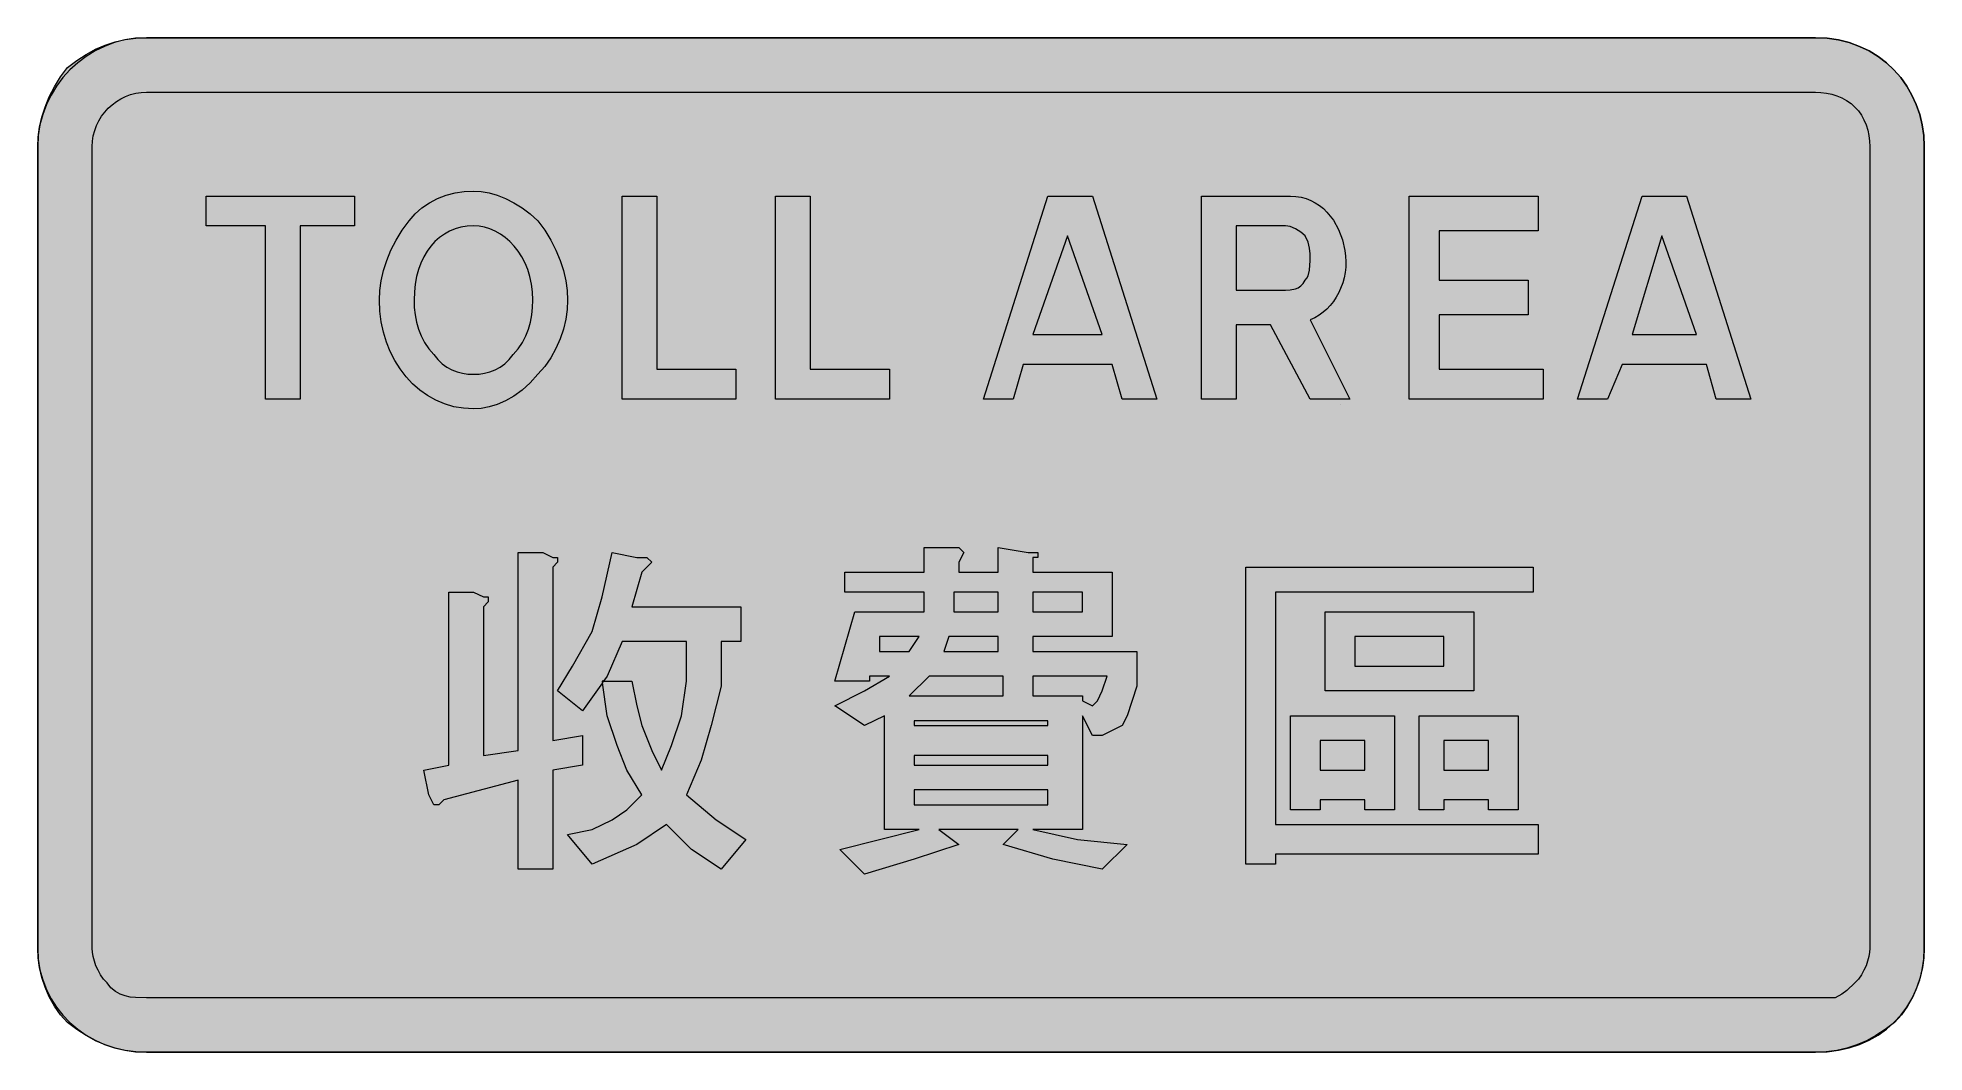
# Model space of a CAD drawing. Header units: metres. Extents: x 55 to 512, y 12 to 258.
import ezdxf

# ---------------------------------------------------------------- set-up
doc = ezdxf.new("R2010")
doc.units = ezdxf.units.M
for name, color, linetype, true_color in [('FILL_LIME_00FF00', 7, 'Continuous', 0x00ff00), ('FILL_WHITE_FFFFFF', 7, 'Continuous', 0xffffff), ('STROKE_LIME_00FF00', 7, 'Continuous', 0x00ff00), ('STROKE_WHITE_FFFFFF', 7, 'Continuous', 0xffffff)]:
    doc.layers.add(name, color=color, linetype=linetype, true_color=true_color)

msp = doc.modelspace()

# ---------------------------------------------------------------- hatches: boundary and pattern name
at = {"layer": 'FILL_LIME_00FF00', "true_color": 0x00ff00}
h = msp.add_hatch(color=7, dxfattribs=at)
h.dxf.hatch_style = 1
h.paths.add_polyline_path([(284.01, 245.04), (485.61, 245.04), (486.96, 244.98), (488.29, 244.81), (489.6, 244.53), (490.86, 244.14), (492.07, 243.63), (493.2, 243.01), (494.26, 242.28), (495.21, 241.44), (496.05, 240.49), (496.78, 239.43), (497.4, 238.3), (497.91, 237.09), (498.3, 235.83), (498.58, 234.52), (498.75, 233.19), (498.81, 231.84), (498.81, 37.44), (498.75, 36.49), (498.58, 35.45), (497.91, 33.24), (497.4, 32.12), (496.78, 31.03), (496.05, 29.99), (495.21, 29.04), (493.26, 27.24), (492, 26.34), (490.41, 25.44), (485.61, 25.44), (81.21, 25.44), (78.53, 25.5), (77.22, 25.63), (75.96, 25.89), (74.75, 26.32), (73.62, 26.96), (72.56, 27.85), (71.61, 29.04), (70.77, 29.99), (70.03, 31.03), (69.42, 32.12), (68.91, 33.24), (68.23, 35.45), (68.07, 36.49), (68.01, 37.44), (68.01, 231.84), (68.08, 233.17), (68.28, 234.47), (68.61, 235.73), (69.06, 236.94), (69.62, 238.09), (70.29, 239.18), (71.05, 240.2), (71.91, 241.14), (72.85, 242), (73.87, 242.76), (74.96, 243.43), (76.11, 243.99), (77.32, 244.44), (78.58, 244.77), (79.88, 244.97), (81.21, 245.04), (284.01, 245.04)])
at = {"layer": 'FILL_WHITE_FFFFFF', "true_color": 0xffffff}
h = msp.add_hatch(color=7, dxfattribs=at)
h.dxf.hatch_style = 1
h.paths.add_polyline_path([(284.01, 258.24), (485.61, 258.24), (488.48, 258.1), (491.22, 257.7), (493.84, 257.04), (496.32, 256.14), (498.65, 255.02), (500.82, 253.68), (502.83, 252.15), (504.66, 250.44), (506.31, 248.56), (507.77, 246.52), (509.03, 244.34), (510.08, 242.04), (510.91, 239.62), (511.52, 237.11), (511.88, 234.51), (512.01, 231.84), (512.01, 37.44), (511.9, 35.14), (511.56, 32.77), (511, 30.37), (510.21, 27.99), (509.2, 25.66), (507.96, 23.43), (506.5, 21.35), (504.81, 19.44), (502.56, 17.75), (500.29, 16.29), (498, 15.05), (495.66, 14.04), (493.27, 13.25), (490.8, 12.69), (488.26, 12.35), (485.61, 12.24), (81.21, 12.24), (78.56, 12.35), (76.02, 12.69), (73.55, 13.25), (71.16, 14.04), (68.82, 15.05), (66.53, 16.29), (64.26, 17.75), (62.01, 19.44), (60.32, 21.35), (58.86, 23.43), (57.62, 25.66), (56.61, 27.99), (55.82, 30.37), (55.26, 32.77), (54.92, 35.14), (54.81, 37.44), (54.81, 231.84), (54.92, 234.14), (55.26, 236.53), (55.82, 238.97), (56.61, 241.44), (57.62, 243.91), (58.86, 246.35), (60.32, 248.74), (62.01, 251.04), (64.26, 252.73), (66.53, 254.19), (68.82, 255.43), (71.16, 256.44), (73.55, 257.23), (76.02, 257.79), (78.56, 258.13), (81.21, 258.24), (284.01, 258.24)])
h = msp.add_hatch(color=7, dxfattribs=at)
h.dxf.hatch_style = 1
h.paths.add_polyline_path([(131.61, 212.64), (118.41, 212.64), (118.41, 170.64), (110.01, 170.64), (110.01, 212.64), (95.61, 212.64), (95.61, 219.84), (131.61, 219.84), (131.61, 212.64)])
h = msp.add_hatch(color=7, dxfattribs=at)
h.dxf.hatch_style = 1
h.paths.add_polyline_path([(164.2, 220.59), (166.19, 220.03), (168.21, 219.24), (170.23, 218.23), (172.22, 216.99), (174.16, 215.53), (176.01, 213.84), (177.7, 211.54), (179.16, 209.15), (180.4, 206.71), (181.41, 204.24), (182.2, 201.77), (182.76, 199.33), (183.1, 196.94), (183.21, 194.64), (183.1, 192.34), (182.76, 189.97), (182.2, 187.57), (181.41, 185.19), (180.4, 182.86), (179.16, 180.63), (177.7, 178.55), (176.01, 176.64), (174.16, 174.56), (172.22, 172.8), (170.23, 171.35), (168.21, 170.19), (166.19, 169.32), (164.2, 168.71), (162.26, 168.35), (160.41, 168.24), (157.98, 168.38), (155.64, 168.78), (153.4, 169.44), (151.28, 170.34), (149.27, 171.46), (147.4, 172.8), (145.65, 174.33), (144.06, 176.04), (142.62, 177.92), (141.34, 179.96), (140.24, 182.14), (139.32, 184.44), (138.58, 186.86), (138.05, 189.37), (137.72, 191.97), (137.61, 194.64), (137.72, 196.94), (138.06, 199.33), (138.62, 201.77), (139.41, 204.24), (140.42, 206.71), (141.66, 209.15), (143.12, 211.54), (144.81, 213.84), (146.27, 215.53), (147.92, 216.99), (149.75, 218.23), (151.71, 219.24), (153.79, 220.03), (155.95, 220.59), (158.16, 220.93), (160.41, 221.04), (162.26, 220.93), (164.2, 220.59)])
h.paths.add_polyline_path([(157.38, 212.31), (155.96, 211.9), (154.62, 211.35), (153.35, 210.64), (152.16, 209.79), (151.06, 208.81), (150.06, 207.69), (149.15, 206.45), (148.35, 205.08), (147.66, 203.6), (147.08, 202.01), (146.62, 200.31), (146.28, 198.51), (146.08, 196.62), (146.01, 194.64), (146.07, 192.84), (146.25, 191.06), (146.58, 189.3), (147.06, 187.59), (147.71, 185.93), (148.54, 184.35), (149.57, 182.84), (150.81, 181.44), (151.76, 180.2), (152.82, 179.17), (153.95, 178.34), (155.16, 177.69), (156.42, 177.21), (157.73, 176.88), (159.06, 176.7), (160.41, 176.64), (161.76, 176.7), (163.09, 176.88), (164.4, 177.21), (165.66, 177.69), (166.87, 178.34), (168, 179.17), (169.06, 180.2), (170.01, 181.44), (171.25, 182.84), (172.28, 184.35), (173.11, 185.93), (173.76, 187.59), (174.24, 189.3), (174.57, 191.06), (174.75, 192.84), (174.81, 194.64), (174.73, 196.62), (174.49, 198.51), (174.1, 200.31), (173.57, 202.01), (172.92, 203.6), (172.15, 205.08), (171.28, 206.45), (170.31, 207.69), (169.26, 208.81), (168.13, 209.79), (166.94, 210.64), (165.7, 211.35), (164.41, 211.9), (163.1, 212.31), (161.76, 212.56), (160.41, 212.64), (158.86, 212.56), (157.38, 212.31)], flags=16)
h = msp.add_hatch(color=7, dxfattribs=at)
h.dxf.hatch_style = 1
h.paths.add_polyline_path([(196.41, 219.84), (204.81, 219.84), (204.81, 177.84), (224.01, 177.84), (224.01, 170.64), (196.41, 170.64), (196.41, 219.84)])
h = msp.add_hatch(color=7, dxfattribs=at)
h.dxf.hatch_style = 1
h.paths.add_polyline_path([(233.61, 219.84), (242.01, 219.84), (242.01, 177.84), (261.21, 177.84), (261.21, 170.64), (233.61, 170.64), (233.61, 219.84)])
h = msp.add_hatch(color=7, dxfattribs=at)
h.dxf.hatch_style = 1
h.paths.add_polyline_path([(326.01, 170.64), (317.61, 170.64), (315.21, 179.04), (293.61, 179.04), (291.21, 170.64), (284.01, 170.64), (299.61, 219.84), (310.41, 219.84), (326.01, 170.64)])
h.paths.add_polyline_path([(296.01, 186.24), (312.81, 186.24), (304.41, 210.24), (296.01, 186.24)], flags=16)
h = msp.add_hatch(color=7, dxfattribs=at)
h.dxf.hatch_style = 1
h.paths.add_polyline_path([(353.61, 188.64), (345.21, 188.64), (345.21, 170.64), (336.81, 170.64), (336.81, 219.84), (358.41, 219.84), (359.73, 219.77), (361, 219.57), (362.2, 219.24), (363.34, 218.79), (364.42, 218.23), (365.43, 217.56), (366.38, 216.8), (367.26, 215.94), (368.07, 215), (368.8, 213.98), (370.05, 211.74), (370.99, 209.27), (371.61, 206.64), (371.78, 205.29), (371.84, 203.95), (371.79, 202.62), (371.65, 201.31), (371.4, 200.04), (371.06, 198.79), (370.11, 196.44), (369.51, 195.34), (368.82, 194.31), (368.06, 193.35), (367.22, 192.46), (366.32, 191.66), (365.34, 190.96), (364.31, 190.35), (363.21, 189.84), (372.81, 170.64), (363.21, 170.64), (353.61, 188.64)])
h.paths.add_polyline_path([(358.3, 197.08), (359.61, 197.34), (360.28, 197.63), (360.92, 198.05), (361.51, 198.65), (362.01, 199.44), (362.41, 199.94), (362.7, 200.53), (363.06, 201.84), (363.21, 204.24), (363.19, 205.85), (363.06, 207.24), (362.7, 208.63), (362.01, 210.24), (360.92, 211.12), (359.61, 211.89), (358.3, 212.43), (357.21, 212.64), (345.21, 212.64), (345.21, 197.04), (357.21, 197.04), (358.3, 197.08)], flags=16)
h = msp.add_hatch(color=7, dxfattribs=at)
h.dxf.hatch_style = 1
h.paths.add_polyline_path([(387.21, 219.84), (418.41, 219.84), (418.41, 211.44), (394.41, 211.44), (394.41, 199.44), (416.01, 199.44), (416.01, 191.04), (394.41, 191.04), (394.41, 177.84), (419.61, 177.84), (419.61, 170.64), (387.21, 170.64), (387.21, 219.84)])
h = msp.add_hatch(color=7, dxfattribs=at)
h.dxf.hatch_style = 1
h.paths.add_polyline_path([(470.01, 170.64), (461.61, 170.64), (459.21, 179.04), (438.81, 179.04), (435.21, 170.64), (428.01, 170.64), (443.61, 219.84), (454.41, 219.84), (470.01, 170.64)])
h.paths.add_polyline_path([(441.21, 186.24), (456.81, 186.24), (448.41, 210.24), (441.21, 186.24)], flags=16)
h = msp.add_hatch(color=7, dxfattribs=at)
h.dxf.hatch_style = 1
h.paths.add_polyline_path([(154.41, 81.84), (154.41, 123.84), (160.41, 123.84), (162.81, 122.64), (164.01, 122.64), (164.01, 121.44), (162.81, 120.24), (162.81, 84.24), (171.21, 85.44), (171.21, 133.44), (177.21, 133.44), (179.61, 132.24), (180.81, 132.24), (180.81, 131.04), (179.61, 129.84), (179.61, 87.84), (186.81, 89.04), (186.81, 81.84), (179.61, 80.64), (179.61, 56.64), (171.21, 56.64), (171.21, 78.24), (153.21, 73.44), (152.01, 72.24), (150.81, 72.24), (149.61, 74.64), (148.41, 80.64), (154.41, 81.84)])
h = msp.add_hatch(color=7, dxfattribs=at)
h.dxf.hatch_style = 1
h.paths.add_polyline_path([(180.81, 99.84), (184.41, 105.84), (189.21, 114.24), (191.61, 122.64), (194.01, 133.44), (200.01, 132.24), (202.41, 132.24), (203.61, 131.04), (202.41, 129.84), (201.21, 128.64), (198.81, 120.24), (225.21, 120.24), (225.21, 111.84), (220.41, 111.84), (220.41, 101.04), (218.01, 91.44), (215.61, 83.04), (212.01, 74.64), (219.21, 68.64), (226.41, 63.84), (220.41, 56.64), (213.21, 61.44), (207.21, 67.44), (200.01, 62.64), (189.21, 57.84), (183.21, 65.04), (189.21, 66.24), (194.01, 68.64), (197.61, 71.04), (201.21, 74.64), (197.61, 80.64), (195.21, 86.64), (192.81, 93.84), (191.67, 101.84), (186.81, 95.04), (180.81, 99.84)])
h.paths.add_polyline_path([(191.95, 102.24), (191.61, 102.24), (191.67, 101.84), (191.95, 102.24)], flags=16)
h.paths.add_polyline_path([(198.81, 102.24), (200.01, 96.24), (201.21, 91.44), (203.61, 85.44), (206.01, 80.64), (208.41, 86.64), (210.81, 93.84), (212.01, 102.24), (212.01, 111.84), (196.41, 111.84), (192.81, 103.44), (191.95, 102.24), (198.81, 102.24)], flags=16)
h = msp.add_hatch(color=7, dxfattribs=at)
h.dxf.hatch_style = 1
h.paths.add_polyline_path([(294.81, 133.44), (296.01, 133.44), (297.21, 133.44), (297.21, 132.24), (296.01, 132.24), (296.01, 128.64), (315.21, 128.64), (315.21, 113.04), (296.01, 113.04), (296.01, 109.44), (321.21, 109.44), (321.21, 101.04), (318.81, 93.84), (317.61, 91.44), (315.21, 90.24), (312.81, 89.04), (310.41, 89.04), (308.01, 93.84), (308.01, 66.24), (296.01, 66.24), (306.81, 63.84), (318.81, 62.64), (312.81, 56.64), (300.81, 59.04), (288.81, 62.64), (292.41, 66.24), (273.21, 66.24), (278.01, 62.64), (267.21, 59.04), (255.21, 55.44), (249.21, 61.44), (268.41, 66.24), (260.01, 66.24), (260.01, 93.84), (255.21, 91.44), (248.01, 96.24), (255.21, 99.84), (261.21, 103.44), (256.41, 103.44), (256.41, 102.24), (248.01, 102.24), (252.81, 119.04), (269.61, 119.04), (269.61, 123.84), (250.41, 123.84), (250.41, 128.64), (269.61, 128.64), (269.61, 134.64), (275.61, 134.64), (278.01, 134.64), (279.21, 133.44), (278.01, 131.04), (278.01, 128.64), (287.61, 128.64), (287.61, 134.64), (294.81, 133.44)])
h.paths.add_polyline_path([(258.81, 113.04), (258.81, 109.44), (266.01, 109.44), (268.41, 113.04), (258.81, 113.04)], flags=16)
h.paths.add_polyline_path([(287.61, 119.04), (287.61, 123.84), (276.81, 123.84), (276.81, 119.04), (287.61, 119.04)], flags=16)
h.paths.add_polyline_path([(287.61, 109.44), (287.61, 113.04), (275.61, 113.04), (274.41, 109.44), (287.61, 109.44)], flags=16)
h.paths.add_polyline_path([(296.01, 123.84), (296.01, 119.04), (308.01, 119.04), (308.01, 123.84), (296.01, 123.84)], flags=16)
h.paths.add_polyline_path([(299.61, 92.64), (267.21, 92.64), (267.21, 91.44), (299.61, 91.44), (299.61, 92.64)], flags=16)
h.paths.add_polyline_path([(288.81, 103.44), (270.81, 103.44), (266.01, 98.64), (288.81, 98.64), (288.81, 103.44)], flags=16)
h.paths.add_polyline_path([(311.61, 97.44), (312.81, 99.84), (314.01, 103.44), (296.01, 103.44), (296.01, 98.64), (308.01, 98.64), (308.01, 97.44), (310.41, 96.24), (311.61, 97.44)], flags=16)
h.paths.add_polyline_path([(267.21, 84.24), (267.21, 81.84), (299.61, 81.84), (299.61, 84.24), (267.21, 84.24)], flags=16)
h.paths.add_polyline_path([(299.61, 75.84), (267.21, 75.84), (267.21, 72.24), (299.61, 72.24), (299.61, 75.84)], flags=16)
h = msp.add_hatch(color=7, dxfattribs=at)
h.dxf.hatch_style = 1
h.paths.add_polyline_path([(417.21, 129.84), (417.21, 123.84), (354.81, 123.84), (354.81, 67.44), (418.41, 67.44), (418.41, 60.24), (354.81, 60.24), (354.81, 57.84), (347.61, 57.84), (347.61, 129.84), (417.21, 129.84)])
h = msp.add_hatch(color=7, dxfattribs=at)
h.dxf.hatch_style = 1
h.paths.add_polyline_path([(402.81, 99.84), (366.81, 99.84), (366.81, 119.04), (402.81, 119.04), (402.81, 99.84)])
h.paths.add_polyline_path([(395.61, 113.04), (374.01, 113.04), (374.01, 105.84), (395.61, 105.84), (395.61, 113.04)], flags=16)
h = msp.add_hatch(color=7, dxfattribs=at)
h.dxf.hatch_style = 1
h.paths.add_polyline_path([(383.61, 71.04), (376.41, 71.04), (376.41, 73.44), (365.61, 73.44), (365.61, 71.04), (358.41, 71.04), (358.41, 93.84), (383.61, 93.84), (383.61, 71.04)])
h.paths.add_polyline_path([(376.41, 87.84), (365.61, 87.84), (365.61, 80.64), (376.41, 80.64), (376.41, 87.84)], flags=16)
h = msp.add_hatch(color=7, dxfattribs=at)
h.dxf.hatch_style = 1
h.paths.add_polyline_path([(413.61, 71.04), (406.41, 71.04), (406.41, 73.44), (395.61, 73.44), (395.61, 71.04), (389.61, 71.04), (389.61, 93.84), (413.61, 93.84), (413.61, 71.04)])
h.paths.add_polyline_path([(406.41, 87.84), (395.61, 87.84), (395.61, 80.64), (406.41, 80.64), (406.41, 87.84)], flags=16)

# ---------------------------------------------------------------- linework, layer by layer
at = {"layer": 'FILL_LIME_00FF00', "lineweight": 0, "true_color": 0x00ff00}
msp.add_lwpolyline([(284.01, 245.04), (485.61, 245.04), (486.96, 244.98), (488.29, 244.81), (489.6, 244.53), (490.86, 244.14), (492.07, 243.63), (493.2, 243.01), (494.26, 242.28), (495.21, 241.44), (496.05, 240.49), (496.78, 239.43), (497.4, 238.3), (497.91, 237.09), (498.3, 235.83), (498.58, 234.52), (498.75, 233.19), (498.81, 231.84), (498.81, 37.44), (498.75, 36.49), (498.58, 35.45), (497.91, 33.24), (497.4, 32.12), (496.78, 31.03), (496.05, 29.99), (495.21, 29.04), (493.26, 27.24), (492, 26.34), (490.41, 25.44), (485.61, 25.44), (81.21, 25.44), (78.53, 25.5), (77.22, 25.63), (75.96, 25.89), (74.75, 26.32), (73.62, 26.96), (72.56, 27.85), (71.61, 29.04), (70.77, 29.99), (70.03, 31.03), (69.42, 32.12), (68.91, 33.24), (68.23, 35.45), (68.07, 36.49), (68.01, 37.44), (68.01, 231.84), (68.08, 233.17), (68.28, 234.47), (68.61, 235.73), (69.06, 236.94), (69.62, 238.09), (70.29, 239.18), (71.05, 240.2), (71.91, 241.14), (72.85, 242), (73.87, 242.76), (74.96, 243.43), (76.11, 243.99), (77.32, 244.44), (78.58, 244.77), (79.88, 244.97), (81.21, 245.04)], close=True, dxfattribs=at)
at = {"layer": 'FILL_WHITE_FFFFFF', "lineweight": 0, "true_color": 0xffffff}
for points in [[(284.01, 258.24), (485.61, 258.24), (488.48, 258.1), (491.22, 257.7), (493.84, 257.04), (496.32, 256.14), (498.65, 255.02), (500.82, 253.68), (502.83, 252.15), (504.66, 250.44), (506.31, 248.56), (507.77, 246.52), (509.03, 244.34), (510.08, 242.04), (510.91, 239.62), (511.52, 237.11), (511.88, 234.51), (512.01, 231.84), (512.01, 37.44), (511.9, 35.14), (511.56, 32.77), (511, 30.37), (510.21, 27.99), (509.2, 25.66), (507.96, 23.43), (506.5, 21.35), (504.81, 19.44), (502.56, 17.75), (500.29, 16.29), (498, 15.05), (495.66, 14.04), (493.27, 13.25), (490.8, 12.69), (488.26, 12.35), (485.61, 12.24), (81.21, 12.24), (78.56, 12.35), (76.02, 12.69), (73.55, 13.25), (71.16, 14.04), (68.82, 15.05), (66.53, 16.29), (64.26, 17.75), (62.01, 19.44), (60.32, 21.35), (58.86, 23.43), (57.62, 25.66), (56.61, 27.99), (55.82, 30.37), (55.26, 32.77), (54.92, 35.14), (54.81, 37.44), (54.81, 231.84), (54.92, 234.14), (55.26, 236.53), (55.82, 238.97), (56.61, 241.44), (57.62, 243.91), (58.86, 246.35), (60.32, 248.74), (62.01, 251.04), (64.26, 252.73), (66.53, 254.19), (68.82, 255.43), (71.16, 256.44), (73.55, 257.23), (76.02, 257.79), (78.56, 258.13), (81.21, 258.24)], [(131.61, 212.64), (118.41, 212.64), (118.41, 170.64), (110.01, 170.64), (110.01, 212.64), (95.61, 212.64), (95.61, 219.84), (131.61, 219.84)], [(164.2, 220.59), (166.19, 220.03), (168.21, 219.24), (170.23, 218.23), (172.22, 216.99), (174.16, 215.53), (176.01, 213.84), (177.7, 211.54), (179.16, 209.15), (180.4, 206.71), (181.41, 204.24), (182.2, 201.77), (182.76, 199.33), (183.1, 196.94), (183.21, 194.64), (183.1, 192.34), (182.76, 189.97), (182.2, 187.57), (181.41, 185.19), (180.4, 182.86), (179.16, 180.63), (177.7, 178.55), (176.01, 176.64), (174.16, 174.56), (172.22, 172.8), (170.23, 171.35), (168.21, 170.19), (166.19, 169.32), (164.2, 168.71), (162.26, 168.35), (160.41, 168.24), (157.98, 168.38), (155.64, 168.78), (153.4, 169.44), (151.28, 170.34), (149.27, 171.46), (147.4, 172.8), (145.65, 174.33), (144.06, 176.04), (142.62, 177.92), (141.34, 179.96), (140.24, 182.14), (139.32, 184.44), (138.58, 186.86), (138.05, 189.37), (137.72, 191.97), (137.61, 194.64), (137.72, 196.94), (138.06, 199.33), (138.62, 201.77), (139.41, 204.24), (140.42, 206.71), (141.66, 209.15), (143.12, 211.54), (144.81, 213.84), (146.27, 215.53), (147.92, 216.99), (149.75, 218.23), (151.71, 219.24), (153.79, 220.03), (155.95, 220.59), (158.16, 220.93), (160.41, 221.04), (162.26, 220.93)], [(196.41, 219.84), (204.81, 219.84), (204.81, 177.84), (224.01, 177.84), (224.01, 170.64), (196.41, 170.64)], [(233.61, 219.84), (242.01, 219.84), (242.01, 177.84), (261.21, 177.84), (261.21, 170.64), (233.61, 170.64)], [(326.01, 170.64), (317.61, 170.64), (315.21, 179.04), (293.61, 179.04), (291.21, 170.64), (284.01, 170.64), (299.61, 219.84), (310.41, 219.84)], [(353.61, 188.64), (345.21, 188.64), (345.21, 170.64), (336.81, 170.64), (336.81, 219.84), (358.41, 219.84), (359.73, 219.77), (361, 219.57), (362.2, 219.24), (363.34, 218.79), (364.42, 218.23), (365.43, 217.56), (366.38, 216.8), (367.26, 215.94), (368.07, 215), (368.8, 213.98), (370.05, 211.74), (370.99, 209.27), (371.61, 206.64), (371.78, 205.29), (371.84, 203.95), (371.79, 202.62), (371.65, 201.31), (371.4, 200.04), (371.06, 198.79), (370.11, 196.44), (369.51, 195.34), (368.82, 194.31), (368.06, 193.35), (367.22, 192.46), (366.32, 191.66), (365.34, 190.96), (364.31, 190.35), (363.21, 189.84), (372.81, 170.64), (363.21, 170.64)], [(387.21, 219.84), (418.41, 219.84), (418.41, 211.44), (394.41, 211.44), (394.41, 199.44), (416.01, 199.44), (416.01, 191.04), (394.41, 191.04), (394.41, 177.84), (419.61, 177.84), (419.61, 170.64), (387.21, 170.64)], [(470.01, 170.64), (461.61, 170.64), (459.21, 179.04), (438.81, 179.04), (435.21, 170.64), (428.01, 170.64), (443.61, 219.84), (454.41, 219.84)], [(157.38, 212.31), (155.96, 211.9), (154.62, 211.35), (153.35, 210.64), (152.16, 209.79), (151.06, 208.81), (150.06, 207.69), (149.15, 206.45), (148.35, 205.08), (147.66, 203.6), (147.08, 202.01), (146.62, 200.31), (146.28, 198.51), (146.08, 196.62), (146.01, 194.64), (146.07, 192.84), (146.25, 191.06), (146.58, 189.3), (147.06, 187.59), (147.71, 185.93), (148.54, 184.35), (149.57, 182.84), (150.81, 181.44), (151.76, 180.2), (152.82, 179.17), (153.95, 178.34), (155.16, 177.69), (156.42, 177.21), (157.73, 176.88), (159.06, 176.7), (160.41, 176.64), (161.76, 176.7), (163.09, 176.88), (164.4, 177.21), (165.66, 177.69), (166.87, 178.34), (168, 179.17), (169.06, 180.2), (170.01, 181.44), (171.25, 182.84), (172.28, 184.35), (173.11, 185.93), (173.76, 187.59), (174.24, 189.3), (174.57, 191.06), (174.75, 192.84), (174.81, 194.64), (174.73, 196.62), (174.49, 198.51), (174.1, 200.31), (173.57, 202.01), (172.92, 203.6), (172.15, 205.08), (171.28, 206.45), (170.31, 207.69), (169.26, 208.81), (168.13, 209.79), (166.94, 210.64), (165.7, 211.35), (164.41, 211.9), (163.1, 212.31), (161.76, 212.56), (160.41, 212.64), (158.86, 212.56)], [(358.3, 197.08), (359.61, 197.34), (360.28, 197.63), (360.92, 198.05), (361.51, 198.65), (362.01, 199.44), (362.41, 199.94), (362.7, 200.53), (363.06, 201.84), (363.21, 204.24), (363.19, 205.85), (363.06, 207.24), (362.7, 208.63), (362.01, 210.24), (360.92, 211.12), (359.61, 211.89), (358.3, 212.43), (357.21, 212.64), (345.21, 212.64), (345.21, 197.04), (357.21, 197.04)], [(296.01, 186.24), (312.81, 186.24), (304.41, 210.24)], [(441.21, 186.24), (456.81, 186.24), (448.41, 210.24)], [(154.41, 81.84), (154.41, 123.84), (160.41, 123.84), (162.81, 122.64), (164.01, 122.64), (164.01, 121.44), (162.81, 120.24), (162.81, 84.24), (171.21, 85.44), (171.21, 133.44), (177.21, 133.44), (179.61, 132.24), (180.81, 132.24), (180.81, 131.04), (179.61, 129.84), (179.61, 87.84), (186.81, 89.04), (186.81, 81.84), (179.61, 80.64), (179.61, 56.64), (171.21, 56.64), (171.21, 78.24), (153.21, 73.44), (152.01, 72.24), (150.81, 72.24), (149.61, 74.64), (148.41, 80.64)], [(180.81, 99.84), (184.41, 105.84), (189.21, 114.24), (191.61, 122.64), (194.01, 133.44), (200.01, 132.24), (202.41, 132.24), (203.61, 131.04), (202.41, 129.84), (201.21, 128.64), (198.81, 120.24), (225.21, 120.24), (225.21, 111.84), (220.41, 111.84), (220.41, 101.04), (218.01, 91.44), (215.61, 83.04), (212.01, 74.64), (219.21, 68.64), (226.41, 63.84), (220.41, 56.64), (213.21, 61.44), (207.21, 67.44), (200.01, 62.64), (189.21, 57.84), (183.21, 65.04), (189.21, 66.24), (194.01, 68.64), (197.61, 71.04), (201.21, 74.64), (197.61, 80.64), (195.21, 86.64), (192.81, 93.84), (191.67, 101.84), (186.81, 95.04)], [(294.81, 133.44), (296.01, 133.44), (297.21, 133.44), (297.21, 132.24), (296.01, 132.24), (296.01, 128.64), (315.21, 128.64), (315.21, 113.04), (296.01, 113.04), (296.01, 109.44), (321.21, 109.44), (321.21, 101.04), (318.81, 93.84), (317.61, 91.44), (315.21, 90.24), (312.81, 89.04), (310.41, 89.04), (308.01, 93.84), (308.01, 66.24), (296.01, 66.24), (306.81, 63.84), (318.81, 62.64), (312.81, 56.64), (300.81, 59.04), (288.81, 62.64), (292.41, 66.24), (273.21, 66.24), (278.01, 62.64), (267.21, 59.04), (255.21, 55.44), (249.21, 61.44), (268.41, 66.24), (260.01, 66.24), (260.01, 93.84), (255.21, 91.44), (248.01, 96.24), (255.21, 99.84), (261.21, 103.44), (256.41, 103.44), (256.41, 102.24), (248.01, 102.24), (252.81, 119.04), (269.61, 119.04), (269.61, 123.84), (250.41, 123.84), (250.41, 128.64), (269.61, 128.64), (269.61, 134.64), (275.61, 134.64), (278.01, 134.64), (279.21, 133.44), (278.01, 131.04), (278.01, 128.64), (287.61, 128.64), (287.61, 134.64)], [(417.21, 129.84), (417.21, 123.84), (354.81, 123.84), (354.81, 67.44), (418.41, 67.44), (418.41, 60.24), (354.81, 60.24), (354.81, 57.84), (347.61, 57.84), (347.61, 129.84)], [(287.61, 119.04), (287.61, 123.84), (276.81, 123.84), (276.81, 119.04)], [(296.01, 123.84), (296.01, 119.04), (308.01, 119.04), (308.01, 123.84)], [(402.81, 99.84), (366.81, 99.84), (366.81, 119.04), (402.81, 119.04)], [(198.81, 102.24), (200.01, 96.24), (201.21, 91.44), (203.61, 85.44), (206.01, 80.64), (208.41, 86.64), (210.81, 93.84), (212.01, 102.24), (212.01, 111.84), (196.41, 111.84), (192.81, 103.44), (191.95, 102.24)], [(258.81, 113.04), (258.81, 109.44), (266.01, 109.44), (268.41, 113.04)], [(287.61, 109.44), (287.61, 113.04), (275.61, 113.04), (274.41, 109.44)], [(395.61, 113.04), (374.01, 113.04), (374.01, 105.84), (395.61, 105.84)], [(191.95, 102.24), (191.61, 102.24), (191.67, 101.84)], [(288.81, 103.44), (270.81, 103.44), (266.01, 98.64), (288.81, 98.64)], [(311.61, 97.44), (312.81, 99.84), (314.01, 103.44), (296.01, 103.44), (296.01, 98.64), (308.01, 98.64), (308.01, 97.44), (310.41, 96.24)], [(299.61, 92.64), (267.21, 92.64), (267.21, 91.44), (299.61, 91.44)], [(383.61, 71.04), (376.41, 71.04), (376.41, 73.44), (365.61, 73.44), (365.61, 71.04), (358.41, 71.04), (358.41, 93.84), (383.61, 93.84)], [(413.61, 71.04), (406.41, 71.04), (406.41, 73.44), (395.61, 73.44), (395.61, 71.04), (389.61, 71.04), (389.61, 93.84), (413.61, 93.84)], [(376.41, 87.84), (365.61, 87.84), (365.61, 80.64), (376.41, 80.64)], [(406.41, 87.84), (395.61, 87.84), (395.61, 80.64), (406.41, 80.64)], [(267.21, 84.24), (267.21, 81.84), (299.61, 81.84), (299.61, 84.24)], [(299.61, 75.84), (267.21, 75.84), (267.21, 72.24), (299.61, 72.24)]]:
    msp.add_lwpolyline(points, close=True, dxfattribs=at)
at = {"layer": 'STROKE_LIME_00FF00', "lineweight": 0, "true_color": 0x00ff00}
msp.add_lwpolyline([(81.21, 258.24), (78.54, 258.1), (75.94, 257.7), (73.43, 257.04), (71.01, 256.14), (68.71, 255.02), (66.53, 253.68), (64.49, 252.15), (62.61, 250.44), (60.9, 248.56), (59.37, 246.52), (58.03, 244.34), (56.91, 242.04), (56.01, 239.62), (55.35, 237.11), (54.95, 234.51), (54.81, 231.84), (54.81, 37.44), (54.95, 34.78), (55.35, 32.22), (56.01, 29.77), (56.91, 27.43), (58.03, 25.21), (59.37, 23.14), (60.9, 21.21), (62.61, 19.44), (64.49, 17.84), (66.53, 16.42), (68.71, 15.18), (71.01, 14.15), (73.43, 13.33), (75.94, 12.73), (78.54, 12.36), (81.21, 12.24), (485.61, 12.24), (488.48, 12.36), (491.22, 12.73), (493.84, 13.33), (496.32, 14.15), (498.65, 15.18), (500.82, 16.42), (502.83, 17.84), (504.66, 19.44), (506.31, 21.21), (507.77, 23.14), (509.03, 25.21), (510.08, 27.43), (510.91, 29.77), (511.52, 32.22), (511.88, 34.78), (512.01, 37.44), (512.01, 231.84), (511.88, 234.51), (511.52, 237.11), (510.91, 239.62), (510.08, 242.04), (509.03, 244.34), (507.77, 246.52), (506.31, 248.56), (504.66, 250.44), (502.83, 252.15), (500.82, 253.68), (498.65, 255.02), (496.32, 256.14), (493.84, 257.04), (491.22, 257.7), (488.48, 258.1), (485.61, 258.24), (284.01, 258.24), (81.21, 258.24)], dxfattribs=at)
at = {"layer": 'STROKE_WHITE_FFFFFF', "lineweight": 0, "true_color": 0xffffff}
msp.add_lwpolyline([(370.61, 169.28), (370.61, 169.28)], dxfattribs=at)

doc.saveas('drawing.dxf')
